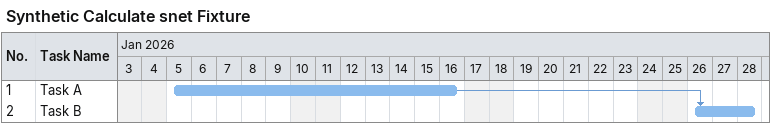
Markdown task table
Synthetic Calculate snet Fixture

| ID | Task | Start | Finish | Predecessors |
|---|---|---|---|---|
| 1 | Task A | 2026-01-05 | 2026-01-16 |  |
| 2 | Task B | 2026-01-26 | 2026-01-28 | 1 |
